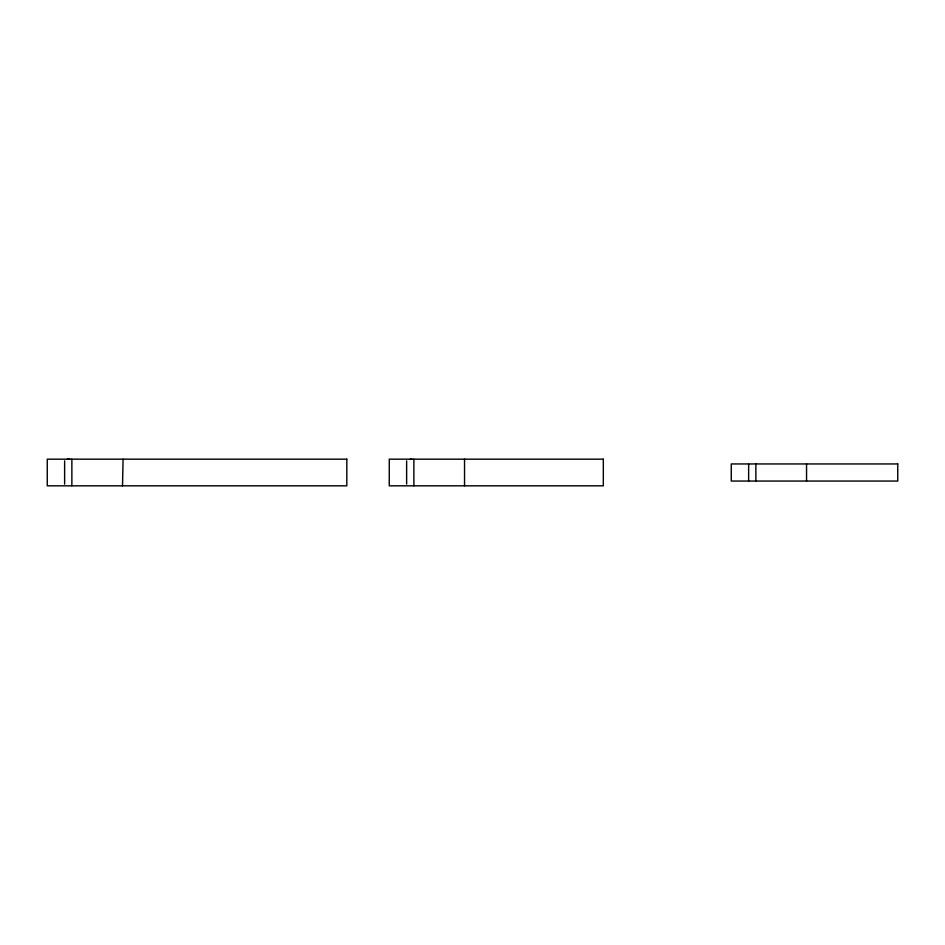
<?xml version="1.0" encoding="UTF-8"?>
<svg xmlns="http://www.w3.org/2000/svg" width="945" height="945" viewBox="0 0 945 945"><rect width="100%" height="100%" fill="white"/><g stroke="black" fill="none" stroke-linecap="round" stroke-linejoin="round"><path stroke-width="1.42" d="M67.438 459.175L69.812 459.175M123.074 459.175L122.531 485.824M410.402 459.175L411.819 459.175M748.641 464.29L748.641 481.052M806.546 463.948L806.546 481.052M755.87 463.948L755.87 481.052M464.538 459.175L464.538 485.824M413.875 459.175L413.875 485.824M406.633 460.888L406.633 484.112M71.867 459.175L71.867 485.824M64.626 460.888L64.626 484.112M897.75 463.948L897.75 481.052L731.265 481.052L731.265 463.948L897.75 463.948M346.815 459.175L47.25 459.175L47.25 485.824L346.815 485.824L346.815 459.175M603.323 459.175L389.257 459.175L389.257 485.824L603.323 485.824L603.323 459.175"/></g></svg>
